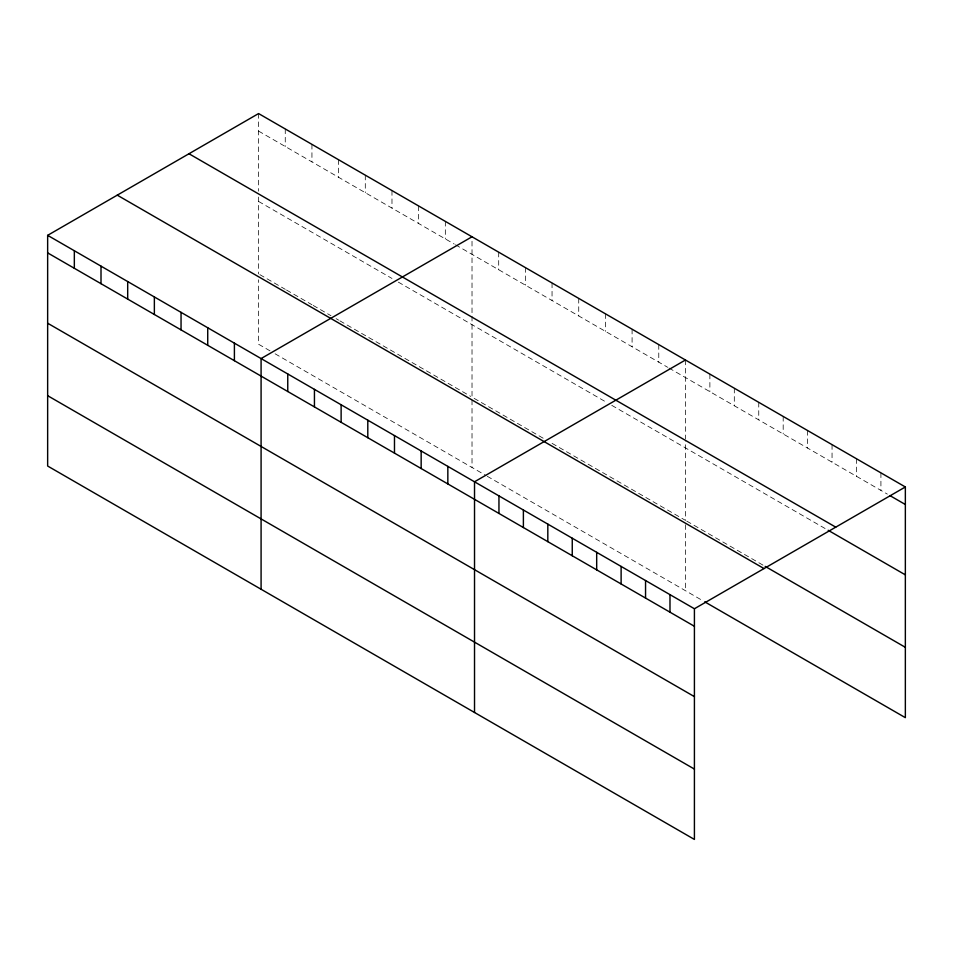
<?xml version="1.0" encoding="UTF-8"?>
<svg xmlns="http://www.w3.org/2000/svg" width="953" height="953" viewBox="0 0 953 953"><rect width="100%" height="100%" fill="white"/><g stroke="black" fill="none" stroke-linecap="round" stroke-linejoin="round"><path stroke-width="0.71" stroke-dasharray="4.76 3.57" d="M258.585 113.562L258.585 191.184M258.585 131.097L454.224 244.051M455.498 244.79L667.66 367.286M668.935 368.013L887.35 494.119M258.585 201.44L391.981 278.455M398.33 282.124L605.405 401.678M611.766 405.347L826.906 529.558M259.847 274.643L285.257 289.319M286.531 290.046L311.941 304.722M313.215 305.448L331.001 315.717M336.075 318.647L338.625 320.125M339.887 320.851L470.746 396.4M543.162 438.213L472.021 397.139L472.021 236.785M552.049 443.348L685.445 520.362L685.445 440.56M686.732 521.1L763.889 565.653M270.021 350.847L258.585 344.247L258.585 279.777M275.095 353.789L485.994 475.547M487.257 476.274L703.457 601.093M880.917 472.867L880.917 490.402M856.485 458.75L856.485 476.297M832.052 444.646L832.052 462.193M807.62 430.542L807.62 448.077M783.187 416.437L783.187 433.972M758.755 402.333L758.755 419.868M734.31 388.228L734.31 405.764M709.878 374.112L709.878 391.659M685.445 360.008L685.445 439.095M685.445 524.758L685.445 590.705M658.773 344.605L658.773 362.152M632.089 329.202L632.089 346.737M605.417 313.799L605.417 331.334M578.733 298.396L578.733 315.931M552.049 282.993L552.049 300.529M525.377 267.59L525.377 285.126M498.693 252.188L498.693 269.723M472.021 400.069L472.021 467.47M445.337 221.382L445.337 238.917M418.653 205.979L418.653 223.514M391.981 190.576L391.981 208.111M365.297 175.173L365.297 192.709M338.625 159.77L338.625 177.306M311.941 144.368L311.941 161.903M285.257 128.965L285.257 146.5M258.585 197.045L258.585 273.916"/><path stroke-width="1.43" d="M47.65 235.343L694.415 608.753L694.415 839.438L47.65 466.029L47.65 235.343L258.585 113.562L905.35 486.971L905.35 717.657L704.743 601.831M472.021 236.785L261.086 358.566L261.086 589.252M685.445 360.008L474.523 481.789L474.523 712.475M694.415 608.753L905.35 486.971M889.923 495.596L905.35 504.506M188.98 153.743L835.745 527.152M828.193 530.297L905.35 574.85M765.176 566.392L905.35 647.313M117.255 195.151L764.02 568.56M47.65 252.879L694.415 626.288M47.65 323.222L694.415 696.631M47.65 395.686L694.415 769.095M669.983 594.648L669.983 612.183M645.55 580.532L645.55 598.079M621.118 566.427L621.118 583.975M596.685 552.323L596.685 569.858M572.253 538.219L572.253 555.754M547.82 524.114L547.82 541.649M523.388 509.998L523.388 527.545M498.955 495.894L498.955 513.441M447.839 466.386L447.839 483.921M421.155 450.983L421.155 468.519M394.482 435.581L394.482 453.116M367.798 420.178L367.798 437.713M341.126 404.775L341.126 422.31M314.442 389.372L314.442 406.907M287.758 373.969L287.758 391.504M234.402 343.163L234.402 360.699M207.73 327.761L207.73 345.296M181.046 312.358L181.046 329.893M154.362 296.955L154.362 314.49M127.69 281.552L127.69 299.087M101.006 266.149L101.006 283.684M74.334 250.746L74.334 268.281"/></g></svg>
